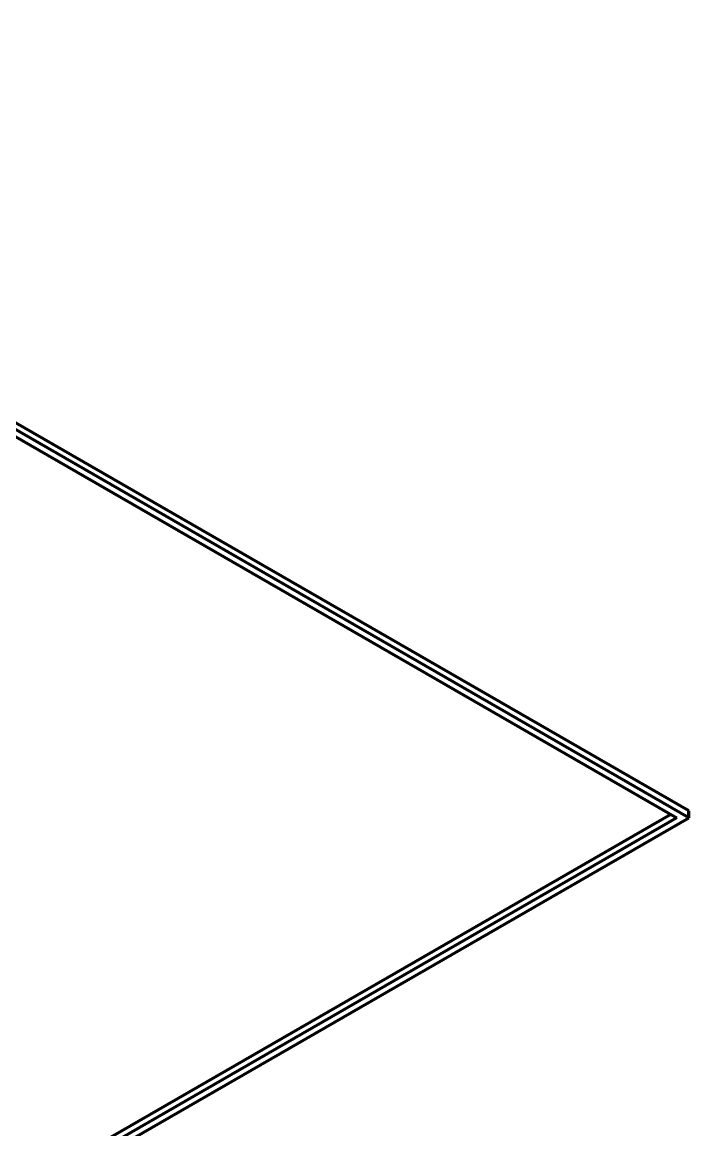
# Model space of a CAD drawing. Header units: inches. Extents: x -0.1 to 57.6, y -5.7 to 33.1.
# Drawn here: x 51.42 to 57.64, y 1.19 to 11.52 of the extents above; entities that cross this region are included whole.
import ezdxf

# ---------------------------------------------------------------- set-up
doc = ezdxf.new("R2010")
doc.units = ezdxf.units.IN
doc.header["$LTSCALE"] = 0.75
doc.header["$MEASUREMENT"] = 0
doc.layers.add('Visible', color=7, linetype='Continuous', lineweight=70)

msp = doc.modelspace()

# ---------------------------------------------------------------- linework, layer by layer
at = {"layer": 'Visible', "extrusion": (0, 0.817547, -0.575862)}
for p, q in [((57.6443, 4.1623), (44.8607, 11.5239)), ((57.6443, 4.098), (44.8607, 11.4596)), ((44.8607, 11.3954), (57.5329, 4.098)), ((57.6443, 4.098), (57.6443, 4.1623)), ((57.477, 4.1302), (40.6181, -5.5783)), ((57.5329, 4.098), (40.6181, -5.6427)), ((40.6181, -5.7068), (57.6443, 4.098))]:
    msp.add_line(p, q, dxfattribs=at)

doc.saveas('drawing.dxf')
